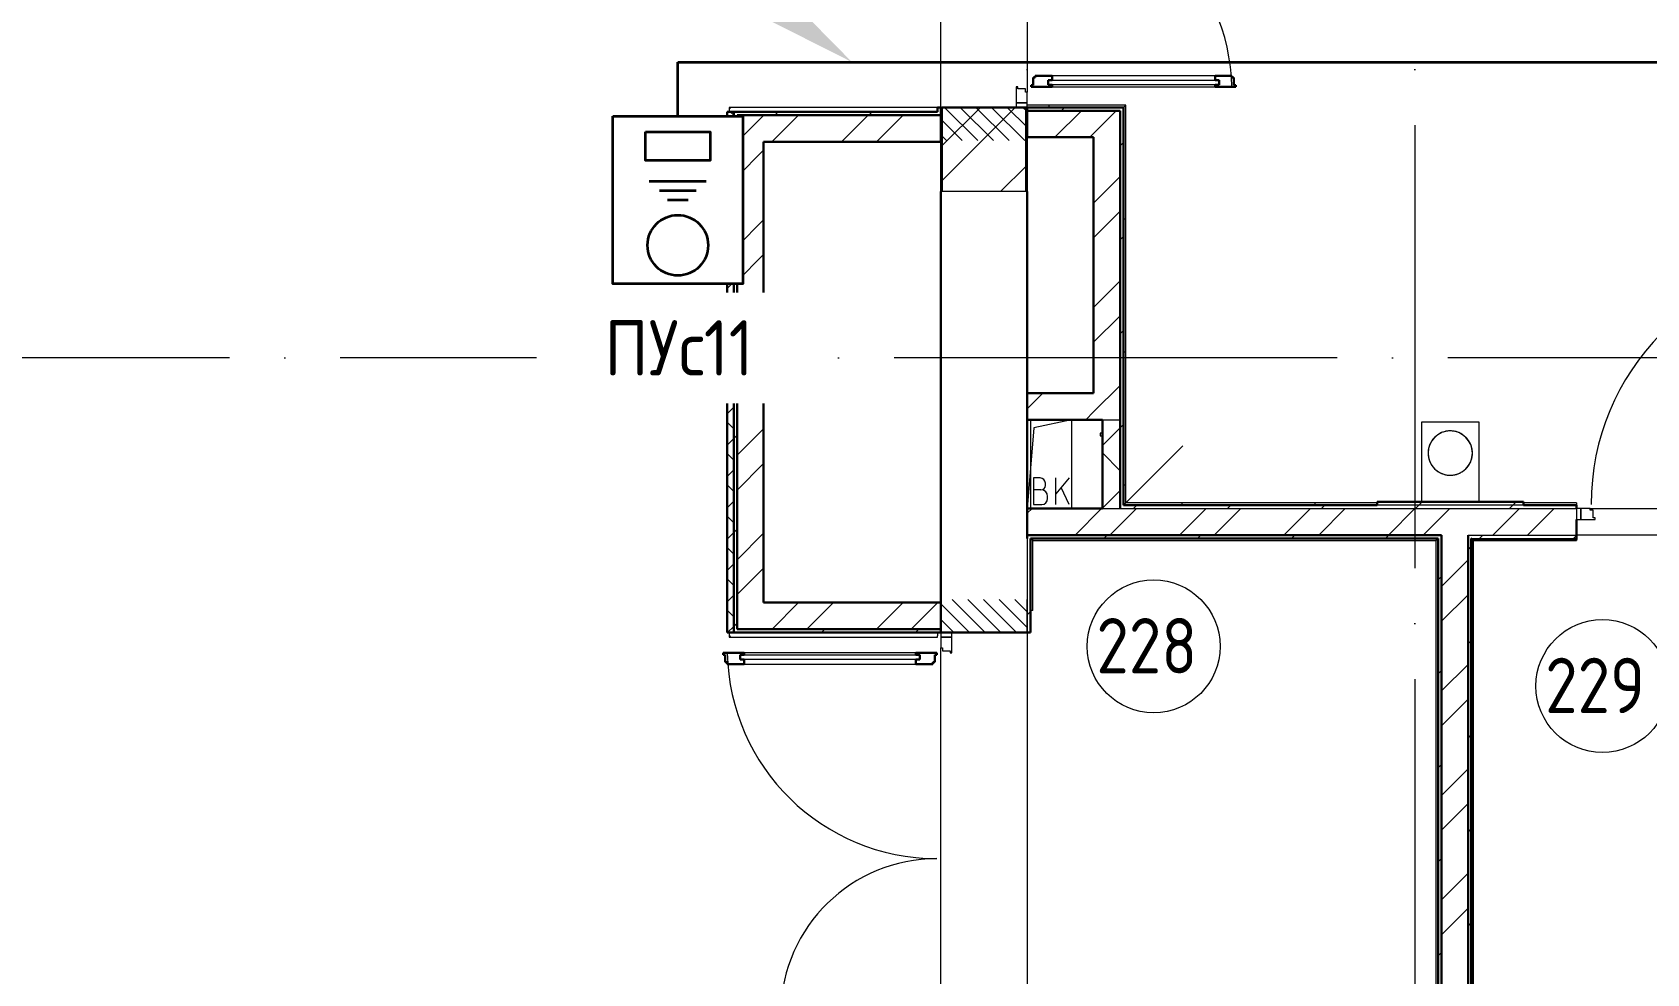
# Model space of a CAD drawing. Header units: millimetres. Extents: x -586848 to 520591, y -385801 to 675781.
# Drawn here: x -56579 to -49290, y -324006 to -319758 of the extents above; entities that cross this region are included whole.
import ezdxf
from ezdxf import colors
from ezdxf.entities.mleader import LeaderData, LeaderLine
from ezdxf.math import Vec2, Vec3

# ---------------------------------------------------------------- set-up
doc = ezdxf.new("R2010")
doc.units = ezdxf.units.MM
doc.set_wipeout_variables(frame=1)
doc.linetypes.add('ADSK_Линия сетки', pattern=[25, 20, -2.5, 0, -2.5])
doc.linetypes.add('ADSK_Штриховая_ш2 п1_5', pattern=[4.5, 3, -1.5])
for name, color, linetype, lineweight in [('E-Безопасность-G', 153, 'Continuous', 35), ('RC-Выноски', 7, 'Continuous', 0), ('Двери', 252, 'Continuous', 9), ('Марки помещений', 252, 'Continuous', 20), ('Маркировка Не АУ', 7, 'Continuous', 25), ('Оборудование', 8, 'Continuous', 18), ('Ограждение', 252, 'Continuous', 9), ('Оси', 252, 'Continuous', 9), ('Перекрытие', 252, 'Continuous', 18), ('Сантехника', 252, 'Continuous', 9), ('Стены внутренние', 7, 'Continuous', 18), ('Стены наружные', 7, 'Continuous', 18), ('Стены штриховка', 7, 'Continuous', 9)]:
    doc.layers.add(name, color=color, linetype=linetype, lineweight=lineweight)
doc.layers.add('Двери открывание', color=7, linetype='Continuous', lineweight=9, true_color=0xc0c0c0)
doc.styles.add('GOST Common_2', font='', dxfattribs={"width": 0.9, "height": 250})
doc.styles.add('ISOCPEUR', font='isocpeur.ttf', dxfattribs={"width": 0.9, "height": 350})
doc.styles.add('RubezhCAD', font='', dxfattribs={"oblique": 10})
doc.styles.get('GOST Common_2').set_extended_font_data('GOST type B')
doc.styles.get('RubezhCAD').set_extended_font_data('GOST type A')
pattern_1 = [(0, (134012, 1600.5), (0, 600), []), (90, (134012, 1600.5), (-600, 4e-14), [])]

# ---------------------------------------------------------------- blocks, each defined once
blk = doc.blocks.new('СЭС Панель')
at = {"color": 1}
blk.add_wipeout([(-588, 756), (0, 756), (0, 0), (-588, 0)], dxfattribs=at)
at = {"layer": 'E-Безопасность-G', "color": 1}
for p, q in [((-423.7, 462.4), (-165.7, 462.4)), ((-376.5, 420.4), (-210.7, 420.4)), ((-340.5, 378.4), (-247.5, 378.4))]:
    blk.add_line(p, q, dxfattribs=at)
for points in [[(-588, 756), (0, 756), (0, 0), (-588, 0)], [(-440.6, 685.4), (-147.4, 685.4), (-147.4, 555.6), (-440.6, 555.6)]]:
    blk.add_lwpolyline(points, close=True, dxfattribs=at)
blk.add_circle((-294, 173.3), 136.6, dxfattribs=at)
blk = doc.blocks.new('2 этаж')
at = {"layer": 'Двери', "lineweight": 18, "true_color": 0x636466}
h = blk.add_hatch(dxfattribs=at)
h.set_pattern_fill('FP_2', color=251, angle=-90, style=0, pattern_type=2)
h.set_pattern_definition([(315, (131231.006, 24915.747), (35.3553, 35.3553), [])])
h.paths.add_polyline_path([(131036, 23640.7), (131426, 23640.7), (131426, 23790.7), (131036, 23790.7)])
h.paths.add_polyline_path([(131036, 25790.7), (131426, 25790.7), (131426, 25940.7), (131036, 25940.7)])
h = blk.add_hatch(dxfattribs=at)
h.set_pattern_fill('FP_2', color=251, angle=90, style=0, pattern_type=2)
h.set_pattern_definition([(135, (131231.006, 20395.747), (-35.3553, -35.3553), [])])
h.paths.add_polyline_path([(131036, 19470.7), (131426, 19470.7), (131426, 19620.7), (131036, 19620.7), (131036, 19490.5)])
h.paths.add_polyline_path([(131234.3, 21420.7), (131426, 21420.7), (131426, 21570.7), (131036, 21570.7), (131036, 21420.7)])
at = {"layer": 'Ограждение', "true_color": 0x636466}
h = blk.add_hatch(dxfattribs=at)
h.set_pattern_fill('FP_14', color=251, style=0, pattern_type=2)
h.set_pattern_definition(pattern_1)
h.paths.add_polyline_path([(131846, 23790.7), (131861, 23790.7), (131871, 23800.7), (131426, 23800.7), (131426, 23790.7), (131441, 23790.7)])
h = blk.add_hatch(dxfattribs=at)
h.set_pattern_fill('FP_14', color=251, style=0, pattern_type=2)
h.set_pattern_definition(pattern_1)
h.paths.add_polyline_path([(131861, 21995.7), (131871, 22005.7), (131871, 23800.7), (131861, 23790.7), (131861, 22014.8)])
h = blk.add_hatch(dxfattribs=at)
h.set_pattern_fill('FP_14', color=251, style=0, pattern_type=2)
h.set_pattern_definition(pattern_1)
h.paths.add_polyline_path([(132623.6, 21995.7), (133006, 21995.7), (133006, 22005.7), (131871, 22005.7), (131861, 21995.7), (131929, 21995.7)])
h = blk.add_hatch(dxfattribs=at)
h.set_pattern_fill('FP_14', color=251, style=0, pattern_type=2)
h.set_pattern_definition(pattern_1)
h.paths.add_polyline_path([(133906, 21995.7), (133906, 22005.7), (133666, 22005.7), (133666, 21995.7)])
at = {"color": 251, "lineweight": 18, "true_color": 0x636466}
for p, q in [((131626, 22380.7), (131455.6, 22344.1)), ((131626, 22380.7), (131626, 21980.7)), ((131455.6, 22344.1), (131426, 21980.7)), ((131484.9, 22118.4), (131454.9, 22118.4)), ((131454.9, 22118.4), (131454.9, 21998.4)), ((131508.2, 22085), (131508.2, 22095)), ((131614.9, 22118.4), (131554.9, 22046.8)), ((131554.9, 21998.4), (131554.9, 22118.4)), ((131488.2, 22065), (131454.9, 22065)), ((131518.2, 22025), (131518.2, 22035)), ((131614.9, 21998.4), (131578.9, 22075.5)), ((131454.9, 21998.4), (131491.5, 21998.4))]:
    blk.add_line(p, q, dxfattribs=at)
for centre, radius, start, end in [((131484.9, 22095), 23.3, 0, 90), ((131488.2, 22085), 20, 270, 0), ((131488.2, 22035), 30, 0, 90), ((131491.5, 22025), 26.7, 270, 0)]:
    blk.add_arc(centre, radius, start, end, dxfattribs=at)
at = {"layer": 'Двери', "color": 251, "lineweight": 30, "true_color": 0x636466}
for p, q in [((131453, 23924.7), (131453, 23890.7)), ((131462, 23924.7), (131453, 23924.7)), ((131538, 23932.7), (131462, 23932.7)), ((131462, 23932.7), (131462, 23924.7)), ((131538, 23912.7), (131520, 23912.7)), ((131520, 23912.7), (131520, 23891.7)), ((131538, 23932.7), (131538, 23912.7)), ((132350, 23932.7), (132274, 23932.7)), ((132274, 23932.7), (132274, 23912.7)), ((132274, 23912.7), (132292, 23912.7)), ((132292, 23912.7), (132292, 23891.7)), ((132350, 23924.7), (132350, 23932.7)), ((132359, 23924.7), (132350, 23924.7)), ((132359, 23890.7), (132359, 23924.7)), ((131453, 23890.7), (131444, 23890.7)), ((131444, 23890.7), (131444, 23882.7)), ((131444, 23882.7), (131538, 23882.7)), ((131520, 23891.7), (131538, 23891.7)), ((131538, 23891.7), (131538, 23882.7)), ((132274, 23891.7), (132274, 23882.7)), ((132292, 23891.7), (132274, 23891.7)), ((132274, 23882.7), (132368, 23882.7)), ((132368, 23890.7), (132359, 23890.7)), ((132368, 23882.7), (132368, 23890.7)), ((130148, 21328.7), (130054, 21328.7)), ((130054, 21328.7), (130054, 21320.7)), ((130054, 21320.7), (130063, 21320.7)), ((130063, 21320.7), (130063, 21286.7)), ((130063, 21286.7), (130072, 21286.7)), ((130072, 21286.7), (130072, 21278.7)), ((130130, 21319.7), (130148, 21319.7)), ((130130, 21298.7), (130130, 21319.7)), ((130148, 21298.7), (130130, 21298.7)), ((130148, 21319.7), (130148, 21328.7)), ((130148, 21278.7), (130148, 21298.7)), ((131018, 21328.7), (130924, 21328.7)), ((130924, 21319.7), (130924, 21328.7)), ((130942, 21319.7), (130924, 21319.7)), ((130924, 21298.7), (130942, 21298.7)), ((130924, 21278.7), (130924, 21298.7)), ((130942, 21298.7), (130942, 21319.7)), ((131000, 21278.7), (131000, 21286.7)), ((131000, 21286.7), (131009, 21286.7)), ((131009, 21286.7), (131009, 21320.7)), ((131009, 21320.7), (131018, 21320.7)), ((131018, 21320.7), (131018, 21328.7)), ((130072, 21278.7), (130148, 21278.7)), ((130924, 21278.7), (131000, 21278.7))]:
    blk.add_line(p, q, dxfattribs=at)
at = {"layer": 'Двери', "color": 251, "true_color": 0x636466}
for p, q in [((131520, 23912.7), (132292, 23912.7)), ((131520, 23891.7), (131520, 23912.7)), ((132274, 23932.7), (131538, 23932.7)), ((132292, 23912.7), (132292, 23891.7)), ((131384, 23882.7), (131376, 23882.7)), ((131376, 23882.7), (131376, 23810.7)), ((131384, 23873.7), (131384, 23882.7)), ((131418, 23873.7), (131384, 23873.7)), ((131418, 23859.7), (131418, 23873.7)), ((131426, 23859.7), (131418, 23859.7)), ((131426, 23810.7), (131426, 23859.7)), ((132292, 23891.7), (131520, 23891.7)), ((131538, 23882.7), (132274, 23882.7)), ((131426, 23810.7), (131376, 23810.7)), ((131376, 23810.7), (131376, 23790.7)), ((131376, 23810.7), (131426, 23810.7)), ((131376, 23790.7), (131426, 23790.7)), ((131426, 23790.7), (131426, 23810.7)), ((133906, 21980.7), (133906, 21930.7)), ((133926, 21980.7), (133906, 21980.7)), ((133926, 21930.7), (133926, 21980.7)), ((133967, 21980.7), (133926, 21980.7)), ((133926, 21980.7), (133926, 21930.7)), ((133967, 21972.7), (133967, 21980.7)), ((133981, 21972.7), (133967, 21972.7)), ((133981, 21938.7), (133981, 21972.7)), ((133990, 21938.7), (133981, 21938.7)), ((133990, 21930.7), (133990, 21938.7)), ((133906, 21930.7), (133926, 21930.7)), ((133926, 21930.7), (133990, 21930.7)), ((131086, 21420.7), (131036, 21420.7)), ((131036, 21420.7), (131036, 21400.7)), ((131036, 21400.7), (131086, 21400.7)), ((131086, 21400.7), (131036, 21400.7)), ((131036, 21400.7), (131036, 21351.7)), ((131086, 21400.7), (131086, 21420.7)), ((131086, 21328.7), (131086, 21400.7)), ((130130, 21319.7), (130942, 21319.7)), ((130130, 21298.7), (130130, 21319.7)), ((130942, 21298.7), (130130, 21298.7)), ((130924, 21328.7), (130148, 21328.7)), ((130942, 21319.7), (130942, 21298.7)), ((131036, 21351.7), (131044, 21351.7)), ((131044, 21351.7), (131044, 21337.7)), ((131044, 21337.7), (131078, 21337.7)), ((131078, 21337.7), (131078, 21328.7)), ((131078, 21328.7), (131086, 21328.7)), ((130148, 21278.7), (130924, 21278.7))]:
    blk.add_line(p, q, dxfattribs=at)
at = {"layer": 'Двери', "color": 251, "linetype": 'ADSK_Штриховая_ш2 п1_5', "true_color": 0x636466}
for p, q in [((131426, 23790.7), (131036, 23790.7)), ((131036, 23790.7), (131036, 23640.7)), ((131426, 23640.7), (131426, 23790.7)), ((131036, 21570.7), (131036, 21420.7)), ((131426, 21420.7), (131426, 21570.7)), ((131036, 21420.7), (131426, 21420.7))]:
    blk.add_line(p, q, dxfattribs=at)
at = {"layer": 'Двери открывание', "color": 251, "true_color": 0x636466}
for centre, radius, start, end in [((131444, 23864.7), 906, 1.1384, 90), ((135070, 21998.7), 1098, 90.93932, 180), ((131018, 21346.7), 946, 181.09026, 270), ((131018, 19694.7), 706, 90, 178.53904)]:
    blk.add_arc(centre, radius, start, end, dxfattribs=at)
at = {"layer": 'Марки помещений', "color": 251, "true_color": 0x636466}
for centre in [(131997, 21358.5), (134022.9, 21179.4)]:
    blk.add_circle(centre, 300, dxfattribs=at)
at = {"layer": 'Оборудование', "color": 251, "true_color": 0x636466}
for p, q in [((131766, 22320.4), (131755.7, 22320.4)), ((131755.7, 22320.4), (131755.7, 22308.1)), ((131755.7, 22308.1), (131766, 22308.1)), ((131861, 21995.7), (132128.8, 22263.6))]:
    blk.add_line(p, q, dxfattribs=at)
at = {"layer": 'Ограждение', "color": 251, "true_color": 0x636466}
for p, q in [((130081, 23790.7), (130081, 23770.7)), ((131021, 23790.7), (130081, 23790.7)), ((131871, 23800.7), (131426, 23800.7)), ((131871, 23800.7), (131861, 23790.7)), ((131871, 22005.7), (131871, 23800.7)), ((131871, 22005.7), (131861, 21995.7)), ((133006, 22005.7), (131871, 22005.7)), ((133906, 22005.7), (133666, 22005.7)), ((133906, 22005.7), (133906, 21995.7)), ((131451, 21835.7), (131441, 21845.7)), ((131451, 21520.7), (131451, 21835.7)), ((131451, 21835.7), (133271, 21835.7)), ((133271, 21835.7), (133281, 21845.7)), ((133271, 21835.7), (133271, 18290.7)), ((133441.5, 21835.7), (133436.5, 21840.7)), ((133441.5, 19080.7), (133441.5, 21835.7)), ((133441.5, 21835.7), (133906, 21835.7)), ((133906, 21840.7), (133906, 21835.7)), ((131451, 21520.7), (131441, 21520.7)), ((130081, 21420.7), (130081, 21400.7)), ((130081, 21400.7), (131021, 21400.7)), ((131021, 21420.7), (131021, 21405.7)), ((131021, 21400.7), (131021, 21405.7))]:
    blk.add_line(p, q, dxfattribs=at)
for points in [[(130086, 23785.7), (130085.6, 23786.2), (130084.9, 23786.8), (130084.1, 23787.7), (130083.6, 23788.2), (130083.2, 23788.5), (130082.9, 23788.9), (130082.5, 23789.2), (130082.2, 23789.5), (130082, 23789.8), (130081.7, 23790.1), (130081.4, 23790.4), (130081.1, 23790.7), (130081, 23790.7), (130081, 23790.7)], [(130086, 21405.7), (130085.6, 21405.3), (130084.9, 21404.7), (130084.1, 21403.8), (130083.6, 21403.3), (130083.2, 21403), (130082.9, 21402.6), (130082.5, 21402.3), (130082.2, 21402), (130082, 21401.7), (130081.7, 21401.4), (130081.4, 21401.1), (130081.1, 21400.8), (130081, 21400.7), (130081, 21400.7)]]:
    blk.add_open_spline(points, degree=3, knots=[0, 0, 0, 0, 0.166667, 0.25, 0.333333, 0.375, 0.416667, 0.5, 0.541667, 0.583333, 0.666667, 0.75, 0.833333, 1, 1, 1, 1], dxfattribs=at)
at = {"layer": 'Оси', "color": 251, "linetype": 'ADSK_Линия сетки', "ltscale": 100, "true_color": 0x636466}
for p, q in [((131426, 33711.4), (131426, -32265.4)), ((133176, 33711.4), (133176, -32265.4)), ((165326, 22660.7), (93565.9, 22660.7))]:
    blk.add_line(p, q, dxfattribs=at)
at = {"layer": 'Перекрытие', "color": 251, "ltscale": 100, "true_color": 0x636466}
blk.add_line((131626, 22380.7), (131626, 21980.7), dxfattribs=at)
at = {"layer": 'Сантехника', "color": 251, "true_color": 0x636466}
for p, q in [((133466, 22370.7), (133206, 22370.7)), ((133206, 22370.7), (133206, 22010.7)), ((133466, 22010.7), (133466, 22370.7))]:
    blk.add_line(p, q, dxfattribs=at)
at = {"layer": 'Сантехника', "color": 251, "true_color": 0x636466, "flags": 128}
for points in [[(133336, 22330.7), (133332, 22330.7), (133328, 22330.4), (133324, 22330), (133320.1, 22329.5), (133316.1, 22328.8), (133312.2, 22327.9), (133308.4, 22326.9), (133304.5, 22325.7), (133300.8, 22324.3), (133297.1, 22322.9), (133293.4, 22321.2), (133289.8, 22319.4), (133286.3, 22317.5), (133282.9, 22315.5), (133279.5, 22313.3), (133276.3, 22311), (133273.1, 22308.5), (133270.1, 22305.9), (133267.1, 22303.2), (133264.3, 22300.4), (133261.5, 22297.5), (133258.9, 22294.5), (133256.4, 22291.3), (133254.1, 22288.1), (133251.9, 22284.8), (133249.8, 22281.4), (133247.8, 22277.9), (133246, 22274.3), (133244.3, 22270.7), (133242.8, 22267), (133241.4, 22263.2), (133240.2, 22259.4), (133239.1, 22255.6), (133238.2, 22251.7), (133237.5, 22247.7), (133236.9, 22243.8), (133236.4, 22239.8), (133236.1, 22235.8), (133236, 22231.8), (133236, 22227.8), (133236.2, 22223.8), (133236.6, 22219.8), (133237.1, 22215.9), (133237.8, 22211.9), (133238.6, 22208), (133239.6, 22204.2), (133240.7, 22200.3), (133242, 22196.5), (133243.5, 22192.8), (133245.1, 22189.1), (133246.8, 22185.5), (133248.7, 22182), (133250.7, 22178.5), (133252.9, 22175.2), (133255.2, 22171.9), (133257.6, 22168.7), (133260.1, 22165.6), (133262.8, 22162.6), (133265.6, 22159.8), (133268.5, 22157), (133271.5, 22154.4), (133274.6, 22151.8), (133277.8, 22149.5), (133281.1, 22147.2), (133284.5, 22145.1), (133287.9, 22143.1), (133291.5, 22141.2), (133295.1, 22139.5), (133298.8, 22137.9), (133302.5, 22136.5), (133306.3, 22135.3), (133310.1, 22134.1), (133314, 22133.2), (133317.9, 22132.4), (133321.9, 22131.7), (133325.9, 22131.3), (133329.9, 22130.9), (133333.8, 22130.8), (133336, 22130.7)], [(133336, 22130.7), (133340, 22130.8), (133344, 22131.1), (133348, 22131.5), (133351.9, 22132), (133355.9, 22132.7), (133359.8, 22133.6), (133363.6, 22134.6), (133367.5, 22135.8), (133371.2, 22137.2), (133374.9, 22138.6), (133378.6, 22140.3), (133382.2, 22142), (133385.7, 22144), (133389.1, 22146), (133392.5, 22148.2), (133395.7, 22150.5), (133398.9, 22153), (133401.9, 22155.6), (133404.9, 22158.3), (133407.7, 22161.1), (133410.5, 22164), (133413.1, 22167), (133415.6, 22170.2), (133417.9, 22173.4), (133420.2, 22176.7), (133422.2, 22180.1), (133424.2, 22183.6), (133426, 22187.2), (133427.7, 22190.8), (133429.2, 22194.5), (133430.6, 22198.3), (133431.8, 22202.1), (133432.9, 22205.9), (133433.8, 22209.8), (133434.6, 22213.8), (133435.2, 22217.7), (133435.6, 22221.7), (133435.9, 22225.7), (133436, 22229.7), (133436, 22233.7), (133435.8, 22237.7), (133435.4, 22241.6), (133434.9, 22245.6), (133434.2, 22249.6), (133433.4, 22253.5), (133432.4, 22257.3), (133431.3, 22261.2), (133430, 22265), (133428.5, 22268.7), (133426.9, 22272.4), (133425.2, 22276), (133423.3, 22279.5), (133421.3, 22282.9), (133419.1, 22286.3), (133416.9, 22289.6), (133414.4, 22292.8), (133411.9, 22295.9), (133409.2, 22298.9), (133406.4, 22301.7), (133403.6, 22304.5), (133400.5, 22307.1), (133397.4, 22309.6), (133394.2, 22312), (133390.9, 22314.3), (133387.6, 22316.4), (133384.1, 22318.4), (133380.5, 22320.3), (133376.9, 22322), (133373.2, 22323.6), (133369.5, 22325), (133365.7, 22326.2), (133361.9, 22327.3), (133358, 22328.3), (133354.1, 22329.1), (133350.1, 22329.7), (133346.1, 22330.2), (133342.2, 22330.6), (133338.2, 22330.7), (133336, 22330.7)]]:
    blk.add_lwpolyline(points, dxfattribs=at)
at = {"layer": 'Сантехника', "color": 251, "true_color": 0x636466}
for start, end in [(90, 270), (270, 90)]:
    blk.add_arc((133336, 22230.7), 100, start, end, dxfattribs=at)
at = {"layer": 'Стены внутренние', "color": 251, "true_color": 0x636466}
for p, q in [((131036, 23755.7), (131036, 25810.7)), ((131426, 25721.7), (131426, 23859.7)), ((131036, 23410.7), (131036, 23635.7)), ((131426, 23655.7), (131426, 23410.7)), ((131421, 23410.7), (131041, 23410.7)), ((131426, 21845.7), (131426, 19620.7)), ((131036, 19689.7), (131036, 21351.7))]:
    blk.add_line(p, q, dxfattribs=at)
at = {"layer": 'Стены внутренние', "color": 251, "lineweight": 30, "true_color": 0x636466}
for p, q in [((131036, 23410.7), (131036, 21555.7)), ((131041, 23410.7), (131036, 23410.7)), ((131426, 23410.7), (131421, 23410.7)), ((131426, 23410.7), (131426, 22500.7)), ((131426, 22380.7), (131426, 21980.7)), ((131426, 21420.7), (131036, 21420.7))]:
    blk.add_line(p, q, dxfattribs=at)
at = {"layer": 'Стены наружные', "color": 251, "lineweight": 30, "true_color": 0x636466}
for p, q in [((130071, 23770.7), (131021, 23770.7)), ((130071, 21420.7), (130071, 23770.7)), ((130101, 21420.7), (130101, 23770.7)), ((131021, 23790.7), (131021, 23770.7)), ((131021, 23790.7), (131036, 23790.7)), ((131036, 23755.7), (131036, 23790.7)), ((131041, 23410.7), (131041, 23790.7)), ((131421, 23790.7), (131041, 23790.7)), ((131421, 23410.7), (131421, 23790.7)), ((131426, 23655.7), (131426, 23790.7)), ((131426, 23790.7), (131861, 23790.7)), ((131426, 23775.7), (131846, 23775.7)), ((131846, 23775.7), (131846, 21980.7)), ((131861, 23790.7), (131861, 21995.7)), ((130116, 23755.7), (130116, 21435.7)), ((131036, 23755.7), (130116, 23755.7)), ((131036, 23755.7), (131036, 23635.7)), ((131036, 23635.7), (130236, 23635.7)), ((130236, 23635.7), (130236, 21555.7)), ((131726, 23655.7), (131426, 23655.7)), ((131726, 22500.7), (131726, 23655.7)), ((131426, 22500.7), (131726, 22500.7)), ((131426, 22380.7), (131426, 22500.7)), ((131766, 22380.7), (131426, 22380.7)), ((131766, 22380.7), (131766, 21980.7)), ((133006, 22010.7), (133666, 22010.7)), ((133006, 22010.7), (133006, 21995.7)), ((133666, 22010.7), (133666, 21995.7)), ((131426, 21980.7), (131766, 21980.7)), ((131426, 21980.7), (131426, 21845.7)), ((133006, 21995.7), (131861, 21995.7)), ((133906, 21995.7), (133666, 21995.7)), ((133906, 21995.7), (133906, 21980.7)), ((133906, 21930.7), (133906, 21840.7)), ((131426, 21860.7), (133296, 21860.7)), ((133281, 21845.7), (131441, 21845.7)), ((131441, 21420.7), (131441, 21845.7)), ((133281, 18280.7), (133281, 21845.7)), ((133296, 18265.7), (133296, 21860.7)), ((133296, 21860.7), (133296, 18265.7)), ((133416, 19080.7), (133416, 21860.7)), ((133431, 21845.7), (133431.5, 21845.7)), ((133431, 21845.7), (133431, 19080.7)), ((133431.5, 19095.7), (133431.5, 21845.7)), ((133436.5, 21840.7), (133906, 21840.7)), ((133436.5, 21840.7), (133436.5, 19095.7)), ((131036, 21555.7), (130236, 21555.7)), ((131036, 21555.7), (131036, 21420.7)), ((131036, 21435.7), (130116, 21435.7)), ((131036, 21420.7), (130071, 21420.7)), ((131441, 21420.7), (131426, 21420.7))]:
    blk.add_line(p, q, dxfattribs=at)
at = {"layer": 'Стены наружные', "color": 251, "linetype": 'Continuous', "lineweight": 9, "true_color": 0x636466}
for p, q in [((130101, 23754.8), (130085.1, 23770.7)), ((130287.1, 23755.7), (130302.1, 23770.7)), ((130711.4, 23755.7), (130726.4, 23770.7)), ((131041, 23617.1), (131214.7, 23790.7)), ((131041, 23459.9), (131371.8, 23790.7)), ((131551.2, 23655.7), (131671.2, 23775.7)), ((131579.9, 23775.7), (131594.9, 23790.7)), ((131708.3, 23655.7), (131828.3, 23775.7)), ((130071, 23681), (130101, 23711)), ((130116.8, 23635.7), (130236.8, 23755.7)), ((130273.9, 23635.7), (130393.9, 23755.7)), ((130588.2, 23635.7), (130708.2, 23755.7)), ((130745.4, 23635.7), (130865.4, 23755.7)), ((130101, 23613.4), (130071, 23643.4)), ((130116, 23635), (130116.8, 23635.7)), ((131846, 23617.6), (131861, 23632.6)), ((130071, 23539.6), (130101, 23569.6)), ((130101, 23569.6), (130116, 23584.6)), ((130116, 23477.8), (130236, 23597.8)), ((130101, 23472), (130071, 23502)), ((131306.2, 23410.7), (131421, 23525.6)), ((131726, 23359.1), (131846, 23479.1)), ((130071, 23398.2), (130101, 23428.2)), ((130101, 23330.5), (130071, 23360.5)), ((130071, 23256.8), (130101, 23286.8)), ((130116, 23163.5), (130236, 23283.5)), ((131726, 23202), (131846, 23322)), ((130101, 23189.1), (130071, 23219.1)), ((131846, 23193.3), (131861, 23208.3)), ((130071, 23115.3), (130101, 23145.3)), ((130101, 23145.3), (130116, 23160.3)), ((130116, 23006.4), (130236, 23126.4)), ((130101, 23047.7), (130071, 23077.7)), ((130071, 22973.9), (130101, 23003.9)), ((131726, 22887.7), (131846, 23007.7)), ((130101, 22906.3), (130071, 22936.3)), ((130071, 22832.5), (130101, 22862.5)), ((131726, 22730.5), (131846, 22850.5)), ((130101, 22764.9), (130071, 22794.9)), ((130116, 22692.1), (130236, 22812.1)), ((131846, 22769), (131861, 22784)), ((130071, 22691.1), (130101, 22721.1)), ((130101, 22721.1), (130116, 22736.1)), ((130101, 22623.4), (130071, 22653.4)), ((130116, 22534.9), (130236, 22654.9)), ((130071, 22549.7), (130101, 22579.7)), ((131726, 22416.2), (131846, 22536.2)), ((130101, 22482), (130071, 22512)), ((131426, 22430.5), (131496.2, 22500.7)), ((130071, 22408.2), (130101, 22438.2)), ((131690.5, 22380.7), (131726, 22416.2)), ((130101, 22340.6), (130071, 22370.6)), ((130101, 22296.8), (130116, 22311.8)), ((130116, 22220.6), (130236, 22340.6)), ((131766, 22264.8), (131846, 22344.8)), ((131846, 22344.8), (131861, 22359.8)), ((130071, 22266.8), (130101, 22296.8)), ((131846, 22151.2), (131766, 22231.2)), ((130101, 22199.2), (130071, 22229.2)), ((130116, 22063.4), (130236, 22183.4)), ((130071, 22125.4), (130101, 22155.4)), ((130101, 22057.8), (130071, 22087.8)), ((130071, 21984), (130101, 22014)), ((131766, 21981.9), (131846, 22061.9)), ((133194, 21995.7), (133209, 22010.7)), ((133618.3, 21995.7), (133633.3, 22010.7)), ((130101, 21916.3), (130071, 21946.3)), ((131426, 21959.1), (131447.7, 21980.7)), ((131642, 21860.7), (131762, 21980.7)), ((131799.2, 21860.7), (131919.2, 21980.7)), ((131906.3, 21980.7), (131921.3, 21995.7)), ((132113.5, 21860.7), (132233.5, 21980.7)), ((132270.6, 21860.7), (132390.6, 21980.7)), ((132330.5, 21980.7), (132345.5, 21995.7)), ((132584.9, 21860.7), (132704.9, 21980.7)), ((132742.1, 21860.7), (132862.1, 21980.7)), ((132754.8, 21980.7), (132769.8, 21995.7)), ((133056.4, 21860.7), (133176.4, 21980.7)), ((133179, 21980.7), (133194, 21995.7)), ((133213.6, 21860.7), (133333.6, 21980.7)), ((133527.9, 21860.7), (133647.9, 21980.7)), ((133603.3, 21980.7), (133618.3, 21995.7)), ((133685, 21860.7), (133805, 21980.7)), ((130071, 21842.6), (130101, 21872.6)), ((130101, 21872.6), (130116, 21887.6)), ((130116, 21749.1), (130236, 21869.1)), ((130101, 21774.9), (130071, 21804.9)), ((131771.3, 21845.7), (131786.3, 21860.7)), ((132195.5, 21845.7), (132210.5, 21860.7)), ((132619.8, 21845.7), (132634.8, 21860.7)), ((133044, 21845.7), (133059, 21860.7)), ((133416, 21793.4), (133431, 21808.4)), ((133431.5, 21808.9), (133436.5, 21813.9)), ((133463.3, 21840.7), (133468.3, 21845.7)), ((133468.3, 21845.7), (133483.3, 21860.7)), ((133534, 21840.7), (133539, 21845.7)), ((133604.7, 21840.7), (133609.7, 21845.7)), ((133675.4, 21840.7), (133680.4, 21845.7)), ((133746.2, 21840.7), (133751.2, 21845.7)), ((133816.9, 21840.7), (133821.9, 21845.7)), ((133887.6, 21840.7), (133892.6, 21845.7)), ((133892.6, 21845.7), (133906, 21859.2)), ((130071, 21701.1), (130101, 21731.1)), ((133296, 21628.9), (133416, 21748.9)), ((133431.5, 21738.2), (133436.5, 21743.2)), ((130101, 21633.5), (130071, 21663.5)), ((130116, 21592), (130236, 21712)), ((133281, 21658.4), (133296, 21673.4)), ((133431.5, 21667.5), (133436.5, 21672.5)), ((130071, 21559.7), (130101, 21589.7)), ((133296, 21471.7), (133416, 21591.7)), ((133431.5, 21596.8), (133436.5, 21601.8)), ((130101, 21492.1), (130071, 21522.1)), ((130274.1, 21435.7), (130394.1, 21555.7)), ((130431.2, 21435.7), (130551.2, 21555.7)), ((130745.5, 21435.7), (130865.5, 21555.7)), ((130902.7, 21435.7), (131022.7, 21555.7)), ((131426, 21500.5), (131441, 21515.5)), ((133431.5, 21526.1), (133436.5, 21531.1)), ((130073.5, 21420.7), (130101, 21448.3)), ((130101, 21448.3), (130116, 21463.3)), ((130497.7, 21420.7), (130512.7, 21435.7)), ((130922, 21420.7), (130937, 21435.7)), ((133431.5, 21455.4), (133436.5, 21460.4)), ((133416, 21369.2), (133431, 21384.2)), ((133431.5, 21384.7), (133436.5, 21389.7)), ((133431.5, 21314), (133436.5, 21319)), ((133281, 21234.2), (133296, 21249.2)), ((133296, 21157.4), (133416, 21277.4)), ((133431.5, 21243.3), (133436.5, 21248.3)), ((133431.5, 21172.5), (133436.5, 21177.5)), ((133296, 21000.3), (133416, 21120.3)), ((133431.5, 21101.8), (133436.5, 21106.8)), ((133431.5, 21031.1), (133436.5, 21036.1)), ((133416, 20944.9), (133431, 20959.9)), ((133431.5, 20960.4), (133436.5, 20965.4)), ((133431.5, 20889.7), (133436.5, 20894.7)), ((133281, 20809.9), (133296, 20824.9)), ((133296, 20686), (133416, 20806)), ((133431.5, 20819), (133436.5, 20824)), ((133431.5, 20748.3), (133436.5, 20753.3)), ((133296, 20528.8), (133416, 20648.8)), ((133431.5, 20677.6), (133436.5, 20682.6)), ((133431.5, 20606.9), (133436.5, 20611.9)), ((133416, 20520.6), (133431, 20535.6)), ((133431.5, 20536.1), (133436.5, 20541.1)), ((133431.5, 20465.4), (133436.5, 20470.4)), ((133281, 20385.6), (133296, 20400.6)), ((133296, 20214.5), (133416, 20334.5)), ((133431.5, 20394.7), (133436.5, 20399.7)), ((133431.5, 20324), (133436.5, 20329)), ((133431.5, 20253.3), (133436.5, 20258.3)), ((133296, 20057.3), (133416, 20177.3)), ((133431.5, 20182.6), (133436.5, 20187.6)), ((133431.5, 20111.9), (133436.5, 20116.9)), ((133416, 20096.4), (133431, 20111.4)), ((133431.5, 20041.2), (133436.5, 20046.2)), ((133281, 19961.4), (133296, 19976.4)), ((133431.5, 19970.5), (133436.5, 19975.5)), ((133431.5, 19899.8), (133436.5, 19904.8))]:
    blk.add_line(p, q, dxfattribs=at)
at = {"layer": 'Стены наружные', "color": 251, "true_color": 0x636466}
for p, q in [((131441, 22380.7), (131441, 21980.7)), ((133967, 21980.7), (135075, 21980.7)), ((135136, 21860.7), (133906, 21860.7))]:
    blk.add_line(p, q, dxfattribs=at)
at = {"layer": 'Стены штриховка', "color": 251, "true_color": 0x636466}
for p, q in [((131766, 22380.7), (131846, 22380.7)), ((131766, 21980.7), (133906, 21980.7)), ((133666, 21995.7), (133006, 21995.7)), ((133416, 21860.7), (133906, 21860.7)), ((133431.5, 21845.7), (133906, 21845.7))]:
    blk.add_line(p, q, dxfattribs=at)
at = {"layer": 'Марки помещений', "color": 251, "true_color": 0x636466, "style": 'GOST Common_2', "width": 0.9}
for s, p in [('228', (131738.2, 21236.3)), ('229', (133764.2, 21057.1))]:
    blk.add_text(s, height=250, dxfattribs=at).set_placement(p)

msp = doc.modelspace()

# ---------------------------------------------------------------- linework, layer by layer
at = {"layer": 'E-Безопасность-G', "color": 1}
for p, q in [((-53664.4, -319892.1), (-49541.4, -319892.1)), ((-49541.4, -319892.1), (-44242, -319892.1))]:
    msp.add_line(p, q, dxfattribs=at)

# ---------------------------------------------------------------- block references
msp.add_blockref('2 этаж', (-183513.2, -343887.1))

# ---------------------------------------------------------------- leaders
at = {"layer": 'RC-Выноски', "linetype": 'Continuous', "ltscale": 15}
ml = msp.add_multileader_mtext('Standard', dxfattribs=at)
ml.set_content('{\\H0.91667x;РЦ11 - }КПСВВнг(А)-LSLTx 1x2x1,0', color=256, style='RubezhCAD')
ml.set_leader_properties()
ml.build(insert=Vec2(0, 0))
ml.multileader.update_dxf_attribs({"has_text_frame": 1, "text_left_attachment_type": 6, "text_right_attachment_type": 6, "dogleg_length": 2, "arrow_head_size": 400, "scale": 100})
ctx = ml.context
ctx.base_point, ctx.scale, ctx.char_height, ctx.arrow_head_size, ctx.landing_gap_size, ctx.plane_origin = Vec3(-58752.8, -319033.9), 100, 250, 400, 100, Vec3(-586675.6, -357750.4)
ctx.left_attachment, ctx.right_attachment, ctx.text_align_type = 6, 6, 2
notes = []
notes.append((ctx, [(1, (1, 1, 0), (-54056.4, -319033.9), (-1, 0), 200, [(0, [(-52878.3, -319892.1)], 0, [])])]))
ctx.mtext.insert, ctx.mtext.width, ctx.mtext.alignment, ctx.mtext.flow_direction = Vec3(-54356.4, -318733.9), 5324.915, 3, 5
for ctx, leaders in notes:
    for number, flags, end, landing, length, lines in leaders:
        leader = LeaderData()
        leader.index, (leader.has_last_leader_line, leader.has_dogleg_vector, leader.attachment_direction) = number, flags
        leader.last_leader_point, leader.dogleg_vector, leader.dogleg_length = Vec3(end), Vec3(landing), length
        for number, points, colour, breaks in lines:
            line = LeaderLine()
            line.index, line.vertices, line.color, line.breaks = number, Vec3.list(points), colors.encode_raw_color(colour), breaks
            leader.lines.append(line)
        ctx.leaders.append(leader)

# ---------------------------------------------------------------- next in the draw order: block references
at = {"layer": 'E-Безопасность-G', "color": 1}
msp.add_blockref('СЭС Панель', (-53370.4, -320892.2), dxfattribs=at)

# ---------------------------------------------------------------- next in the draw order: texts
at = {"layer": 'Маркировка Не АУ', "insert": (-53659.1, -321181.9), "char_height": 250, "width": 1035.25, "attachment_point": 5, "style": 'ISOCPEUR', "bg_fill": 2}
msp.add_mtext('ПУс11', dxfattribs=at)

# ---------------------------------------------------------------- next in the draw order: linework, layer by layer
at = {"layer": 'E-Безопасность-G', "color": 1}
msp.add_line((-53664.4, -320136.2), (-53664.4, -319892.1), dxfattribs=at)

doc.saveas('drawing.dxf')
